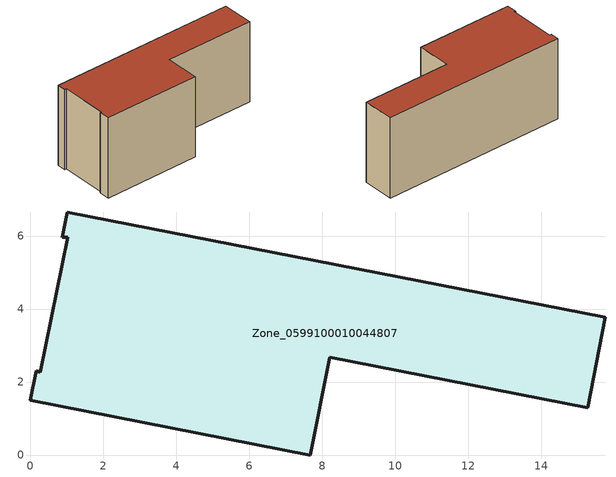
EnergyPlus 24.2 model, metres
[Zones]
Zone_0599100010044807
 floor ground (C_G): 0.27,2.27 1.02,5.97 0.87,5.96 1.01,6.66 15.75,3.78 15.27,1.29 8.2,2.68 7.67,0 0,1.5 0.16,2.3 z0
 wall outside (C_F): 0.27,2.27 0.16,2.3 0,1.5 7.67,0 8.2,2.68 15.27,1.29 15.75,3.78 1.01,6.66 0.87,5.96 1.02,5.97 0.27,2.27 z0:6.59
 roof outside (C_R): 1.02,5.97 0.27,2.27 0.16,2.3 0,1.5 7.67,0 8.2,2.68 15.27,1.29 15.75,3.78 1.01,6.66 0.87,5.96 z6.59
[BUILDING]
Pand.0599100010044807: North Axis=0; Terrain=City; Loads Convergence Tolerance Value=0.04; Temperature Convergence Tolerance Value=0.4; Solar Distribution=FullExterior; Maximum Number of Warmup Days=25; Minimum Number of Warmup Days=1
[Site:Location]
Rotterdam.The.Hague.AP_ZH_NLD Design_Conditions: Latitude=51.96; Longitude=4.45; Time Zone=1; Elevation=-4.5
[SITE:GROUNDTEMPERATURE:BUILDINGSURFACE]
18, 18, 18, 18, 18, 18, 18, 18, 18, 18, 18, 18
[MATERIAL] Thermal Absorptance=0.9; Solar Absorptance=0.7; Visible Absorptance=0.7
Name | Roughness | Thickness | Conductivity | Density | Specific Heat
G.TC.1946 | MediumSmooth | 0.15 | 1 | 540 | 1210
F.TC.1946 | Rough | 0.3 | 0.857143 | 1920 | 840
R.TC.1946 | MediumRough | 0.2 | 0.909091 | 1500 | 1000
[CONSTRUCTION]
C_G: G.TC.1946
C_F: F.TC.1946
C_R: R.TC.1946
[ZONE]
Zone_0599100010044807: Type=1; Multiplier=1; Ceiling Height=Autocalculate; Volume=Autocalculate; Floor Area=autocalculate; Part of Total Floor Area=Yes
[ZONEINFILTRATION:DESIGNFLOWRATE]
Infil_Zone_0599100010044807: Zone or ZoneList or Space or SpaceList=Zone_0599100010044807; Schedule=AlwaysOn; Design Flow Rate Calculation Method=Flow/Area; Flow Rate per Floor Area=0.003; Constant Term Coefficient=1; Temperature Term Coefficient=0; Velocity Term Coefficient=0; Velocity Squared Term Coefficient=0
[HVACTEMPLATE:ZONE:IDEALLOADSAIRSYSTEM]
Zone_0599100010044807: Maximum Heating Supply Air Temperature=50; Minimum Cooling Supply Air Temperature=13; Maximum Heating Supply Air Humidity Ratio=0.0156; Minimum Cooling Supply Air Humidity Ratio=0.0077; Heating Limit=NoLimit; Cooling Limit=NoLimit; Dehumidification Control Type=ConstantSensibleHeatRatio; Cooling Sensible Heat Ratio=0.7; Dehumidification Setpoint=60; Humidification Control Type=None; Humidification Setpoint=30; Outdoor Air Method=None; Outdoor Air Flow Rate per Person=0.00944; Outdoor Air Flow Rate per Zone Floor Area=0; Outdoor Air Flow Rate per Zone=0; Demand Controlled Ventilation Type=None; Outdoor Air Economizer Type=NoEconomizer; Heat Recovery Type=None; Sensible Heat Recovery Effectiveness=0.7; Latent Heat Recovery Effectiveness=0.65
[ZONECONTROL:THERMOSTAT]
ThermostatControl_Zone_0599100010044807: Zone or ZoneList=Zone_0599100010044807; Control Type Schedule=DualSetpointControlType; Control 1=Thermostat_Zone_0599100010044807; Temperature Difference Between Cutout And Setpoint=0
[THERMOSTATSETPOINT:DUALSETPOINT]
Thermostat_Zone_0599100010044807: Heating Setpoint Temperature Schedule=HeatingSetpoint_Zone_0599100010044807; Cooling Setpoint Temperature Schedule=CoolingSetpoint_Zone_0599100010044807
[SCHEDULE:COMPACT]
HeatingSetpoint_Zone_0599100010044807: Through: 12/31, For: AllDays, Until: 24:00, 21
CoolingSetpoint_Zone_0599100010044807: Through: 12/31, For: AllDays, Until: 24:00, 24
DualSetpointControlType: Through: 12/31, For: AllDays, Until: 24:00, 4
AlwaysOn: Through: 12/31, For: AllDays, Until: 24:00, 1
